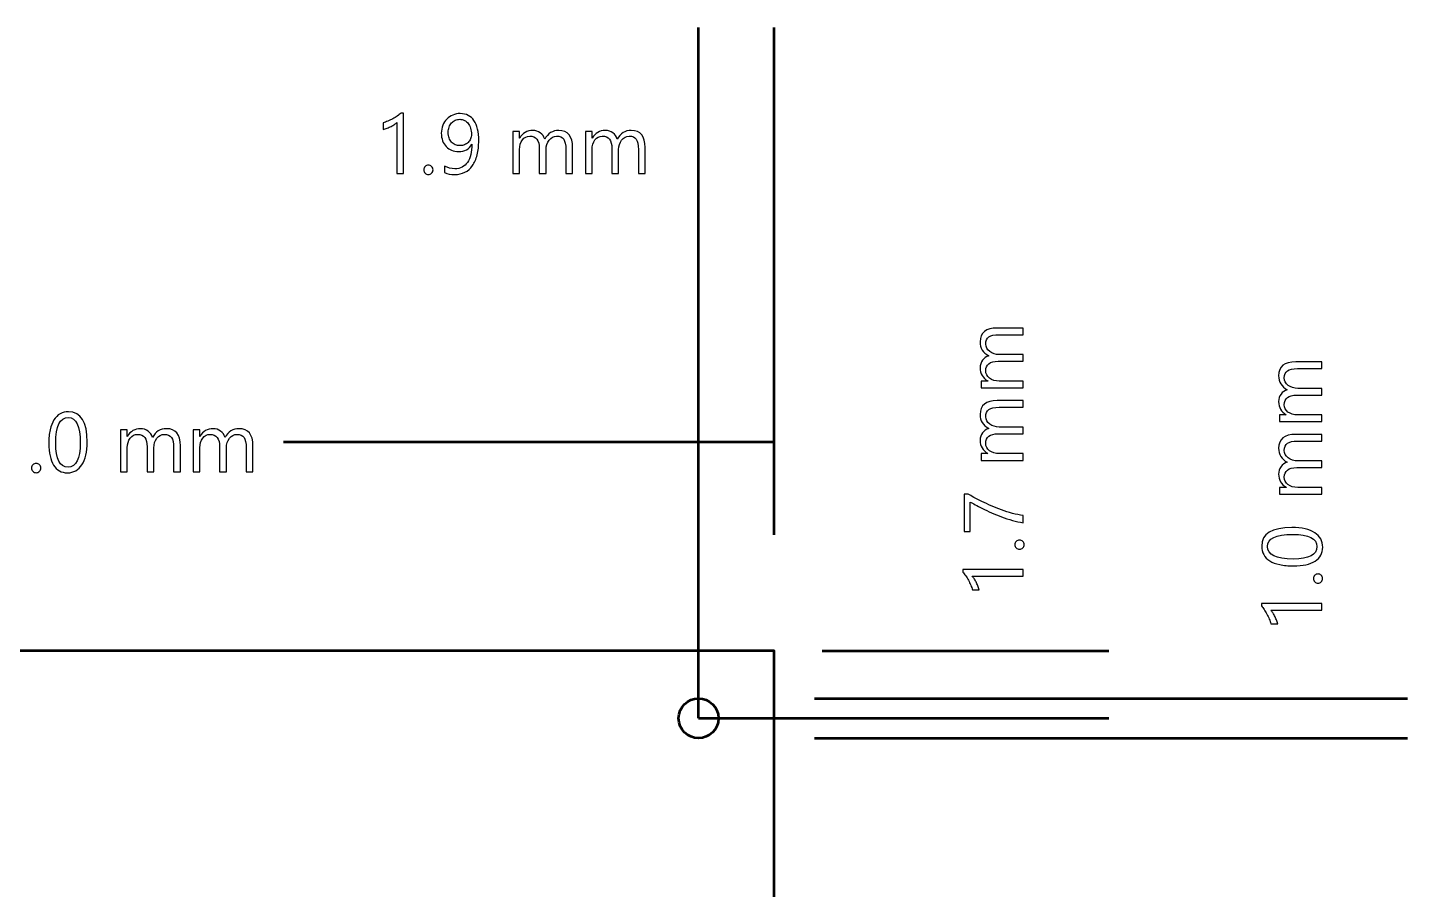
# Model space of a CAD drawing. Header units: centimetres. Extents: x -4.79 to 4.37, y -1.79 to 6.76.
# Drawn here: x -0.176 to 3.291, y 0.375 to 2.541 of the extents above; entities that cross this region are included whole.
import ezdxf

# ---------------------------------------------------------------- set-up
doc = ezdxf.new("R2010")
doc.units = ezdxf.units.CM
doc.header["$MEASUREMENT"] = 0
doc.layers.add('Layer 1', color=7, linetype='Continuous')

msp = doc.modelspace()

# ---------------------------------------------------------------- linework, layer by layer
at = {"layer": 'Layer 1', "lineweight": 53}
msp.add_lwpolyline([(-1.7, -0.975), (1.7, -0.975), (1.7, 0.975), (-1.7, 0.975), (-1.7, -0.975)], close=True, dxfattribs=at)
msp.add_ellipse((1.51, 0.805), major_axis=(0, 0.05), ratio=1, dxfattribs=at)
for points in [[(1.51, 0.805), (1.51, 0.805), (1.51, 2.54106), (1.51, 2.54106)], [(1.7, 1.26606), (1.7, 1.26606), (1.7, 2.54106), (1.7, 2.54106)], [(1.51, 2.25), (1.51, 2.25), (1.51, 2.25), (1.51, 2.25)], [(1.7, 2.25), (1.7, 2.25), (1.7, 2.25), (1.7, 2.25)], [(1.7, 1.26606), (1.7, 1.26606), (1.7, 1.79106), (1.7, 1.79106)], [(0.46701, 1.5), (0.46701, 1.5), (1.7, 1.5), (1.7, 1.5)], [(1.82067, 0.975), (1.82067, 0.975), (2.54106, 0.975), (2.54106, 0.975)], [(2.25, 0.975), (2.25, 0.975), (2.25, 0.975), (2.25, 0.975)], [(1.80106, 0.855), (1.80106, 0.855), (3.29106, 0.855), (3.29106, 0.855)], [(3, 0.855), (3, 0.855), (3, 0.855), (3, 0.855)], [(1.51, 0.805), (1.51, 0.805), (2.54106, 0.805), (2.54106, 0.805)], [(2.25, 0.805), (2.25, 0.805), (2.25, 0.805), (2.25, 0.805)], [(1.80106, 0.755), (1.80106, 0.755), (3.29106, 0.755), (3.29106, 0.755)], [(3, 0.755), (3, 0.755), (3, 0.755), (3, 0.755)]]:
    msp.add_open_spline(points, degree=3, dxfattribs=at)
at = {"layer": 'Layer 1'}
for points, knots in [([(0.76897, 2.17424), (0.76897, 2.17424), (0.75203, 2.17424), (0.75203, 2.17424), (0.75203, 2.17424), (0.75203, 2.17424), (0.75203, 2.3023), (0.75203, 2.3023), (0.75203, 2.3023), (0.75073, 2.301), (0.74879, 2.29948), (0.74628, 2.29778), (0.74628, 2.29778), (0.74378, 2.29613), (0.74095, 2.29443), (0.73781, 2.29278), (0.73781, 2.29278), (0.73467, 2.29115), (0.73136, 2.2896), (0.7279, 2.28815), (0.7279, 2.28815), (0.72441, 2.28667), (0.72102, 2.28554), (0.71771, 2.28473), (0.71771, 2.28473), (0.71771, 2.28473), (0.71771, 2.30188), (0.71771, 2.30188), (0.71771, 2.30188), (0.72141, 2.30294), (0.72536, 2.30431), (0.72952, 2.30608), (0.72952, 2.30608), (0.73372, 2.30784), (0.73781, 2.30978), (0.74184, 2.31197), (0.74184, 2.31197), (0.74586, 2.31412), (0.74967, 2.31641), (0.75327, 2.31878), (0.75327, 2.31878), (0.75683, 2.32117), (0.75993, 2.32347), (0.76258, 2.32576), (0.76258, 2.32576), (0.76258, 2.32576), (0.76897, 2.32576), (0.76897, 2.32576), (0.76897, 2.32576), (0.76897, 2.32576), (0.76897, 2.17424), (0.76897, 2.17424)], [0, 0, 0, 0, 0.0714286, 0.0714286, 0.0714286, 0.0714286, 0.1428571, 0.1428571, 0.1428571, 0.1428571, 0.2142857, 0.2142857, 0.2142857, 0.2142857, 0.2857143, 0.2857143, 0.2857143, 0.2857143, 0.3571429, 0.3571429, 0.3571429, 0.3571429, 0.4285714, 0.4285714, 0.4285714, 0.4285714, 0.5, 0.5, 0.5, 0.5, 0.5714286, 0.5714286, 0.5714286, 0.5714286, 0.6428571, 0.6428571, 0.6428571, 0.6428571, 0.7142857, 0.7142857, 0.7142857, 0.7142857, 0.7857143, 0.7857143, 0.7857143, 0.7857143, 0.8571429, 0.8571429, 0.8571429, 0.8571429, 1, 1, 1, 1]), ([(0.95788, 2.25725), (0.95788, 2.24367), (0.95654, 2.2316), (0.95386, 2.22102), (0.95386, 2.22102), (0.95118, 2.21044), (0.94726, 2.20147), (0.94208, 2.19414), (0.94208, 2.19414), (0.93693, 2.1868), (0.93061, 2.18123), (0.92317, 2.17738), (0.92317, 2.17738), (0.91573, 2.17357), (0.90726, 2.17166), (0.89773, 2.17166), (0.89773, 2.17166), (0.88796, 2.17166), (0.87935, 2.17339), (0.87191, 2.17682), (0.87191, 2.17682), (0.87191, 2.17682), (0.87191, 2.19304), (0.87191, 2.19304), (0.87191, 2.19304), (0.88009, 2.18842), (0.88884, 2.18613), (0.89816, 2.18613), (0.89816, 2.18613), (0.90486, 2.18613), (0.91082, 2.1875), (0.91608, 2.19026), (0.91608, 2.19026), (0.92137, 2.19301), (0.92582, 2.19703), (0.92948, 2.20229), (0.92948, 2.20229), (0.93312, 2.20758), (0.93591, 2.21407), (0.93785, 2.2218), (0.93785, 2.2218), (0.93979, 2.22949), (0.94074, 2.23834), (0.94074, 2.24836), (0.94074, 2.24836), (0.94074, 2.24836), (0.94031, 2.24836), (0.94031, 2.24836), (0.94031, 2.24836), (0.934, 2.23559), (0.92296, 2.22924), (0.90726, 2.22924), (0.90726, 2.22924), (0.90091, 2.22924), (0.89509, 2.23033), (0.8898, 2.23259), (0.8898, 2.23259), (0.88447, 2.23481), (0.87988, 2.23799), (0.87604, 2.24208), (0.87604, 2.24208), (0.87219, 2.24621), (0.86919, 2.25108), (0.86704, 2.25672), (0.86704, 2.25672), (0.86493, 2.26237), (0.86383, 2.26861), (0.86383, 2.27542), (0.86383, 2.27542), (0.86383, 2.28272), (0.86503, 2.28942), (0.86743, 2.29549), (0.86743, 2.29549), (0.86979, 2.30152), (0.87311, 2.30675), (0.87734, 2.31112), (0.87734, 2.31112), (0.88158, 2.31549), (0.88659, 2.31892), (0.89241, 2.32132), (0.89241, 2.32132), (0.89826, 2.32371), (0.90461, 2.32495), (0.91149, 2.32495), (0.91149, 2.32495), (0.91894, 2.32495), (0.92553, 2.32343), (0.93128, 2.32043), (0.93128, 2.32043), (0.93703, 2.31743), (0.94187, 2.31306), (0.94582, 2.30731), (0.94582, 2.30731), (0.94973, 2.30156), (0.95273, 2.29447), (0.95481, 2.28607), (0.95481, 2.28607), (0.95686, 2.27768), (0.95788, 2.26805), (0.95788, 2.25725)], [0, 0, 0, 0, 0.0384615, 0.0384615, 0.0384615, 0.0384615, 0.0769231, 0.0769231, 0.0769231, 0.0769231, 0.1153846, 0.1153846, 0.1153846, 0.1153846, 0.1538462, 0.1538462, 0.1538462, 0.1538462, 0.1923077, 0.1923077, 0.1923077, 0.1923077, 0.2307692, 0.2307692, 0.2307692, 0.2307692, 0.2692308, 0.2692308, 0.2692308, 0.2692308, 0.3076923, 0.3076923, 0.3076923, 0.3076923, 0.3461538, 0.3461538, 0.3461538, 0.3461538, 0.3846154, 0.3846154, 0.3846154, 0.3846154, 0.4230769, 0.4230769, 0.4230769, 0.4230769, 0.4615385, 0.4615385, 0.4615385, 0.4615385, 0.5, 0.5, 0.5, 0.5, 0.5384615, 0.5384615, 0.5384615, 0.5384615, 0.5769231, 0.5769231, 0.5769231, 0.5769231, 0.6153846, 0.6153846, 0.6153846, 0.6153846, 0.6538462, 0.6538462, 0.6538462, 0.6538462, 0.6923077, 0.6923077, 0.6923077, 0.6923077, 0.7307692, 0.7307692, 0.7307692, 0.7307692, 0.7692308, 0.7692308, 0.7692308, 0.7692308, 0.8076923, 0.8076923, 0.8076923, 0.8076923, 0.8461538, 0.8461538, 0.8461538, 0.8461538, 0.8846154, 0.8846154, 0.8846154, 0.8846154, 0.9230769, 0.9230769, 0.9230769, 0.9230769, 1, 1, 1, 1]), ([(0.93961, 2.27242), (0.93961, 2.27813), (0.93887, 2.28336), (0.93739, 2.28805), (0.93739, 2.28805), (0.93591, 2.2927), (0.93386, 2.29673), (0.93125, 2.30008), (0.93125, 2.30008), (0.9286, 2.30343), (0.9255, 2.306), (0.92186, 2.30784), (0.92186, 2.30784), (0.91827, 2.30964), (0.91431, 2.31056), (0.91005, 2.31056), (0.91005, 2.31056), (0.90599, 2.31056), (0.90218, 2.30974), (0.89869, 2.30812), (0.89869, 2.30812), (0.89516, 2.30653), (0.89212, 2.30424), (0.88951, 2.30131), (0.88951, 2.30131), (0.88694, 2.29838), (0.88493, 2.29489), (0.88345, 2.29087), (0.88345, 2.29087), (0.88196, 2.28685), (0.88122, 2.28244), (0.88122, 2.27771), (0.88122, 2.27771), (0.88122, 2.27245), (0.88193, 2.26776), (0.88334, 2.26364), (0.88334, 2.26364), (0.88475, 2.25951), (0.88676, 2.25602), (0.88937, 2.25316), (0.88937, 2.25316), (0.89198, 2.2503), (0.89516, 2.24811), (0.89883, 2.2466), (0.89883, 2.2466), (0.90253, 2.24508), (0.90659, 2.2443), (0.91107, 2.2443), (0.91107, 2.2443), (0.91502, 2.2443), (0.91872, 2.24504), (0.92218, 2.24653), (0.92218, 2.24653), (0.92567, 2.24801), (0.92871, 2.25002), (0.93128, 2.25252), (0.93128, 2.25252), (0.93386, 2.25506), (0.93591, 2.25803), (0.93739, 2.26141), (0.93739, 2.26141), (0.93887, 2.26483), (0.93961, 2.2685), (0.93961, 2.27242)], [0, 0, 0, 0, 0.0588235, 0.0588235, 0.0588235, 0.0588235, 0.1176471, 0.1176471, 0.1176471, 0.1176471, 0.1764706, 0.1764706, 0.1764706, 0.1764706, 0.2352941, 0.2352941, 0.2352941, 0.2352941, 0.2941176, 0.2941176, 0.2941176, 0.2941176, 0.3529412, 0.3529412, 0.3529412, 0.3529412, 0.4117647, 0.4117647, 0.4117647, 0.4117647, 0.4705882, 0.4705882, 0.4705882, 0.4705882, 0.5294118, 0.5294118, 0.5294118, 0.5294118, 0.5882353, 0.5882353, 0.5882353, 0.5882353, 0.6470588, 0.6470588, 0.6470588, 0.6470588, 0.7058824, 0.7058824, 0.7058824, 0.7058824, 0.7647059, 0.7647059, 0.7647059, 0.7647059, 0.8235294, 0.8235294, 0.8235294, 0.8235294, 0.8823529, 0.8823529, 0.8823529, 0.8823529, 1, 1, 1, 1]), ([(1.19365, 2.17424), (1.19365, 2.17424), (1.17672, 2.17424), (1.17672, 2.17424), (1.17672, 2.17424), (1.17672, 2.17424), (1.17672, 2.23502), (1.17672, 2.23502), (1.17672, 2.23502), (1.17672, 2.24674), (1.17488, 2.2552), (1.17128, 2.26042), (1.17128, 2.26042), (1.16765, 2.26568), (1.16158, 2.26829), (1.15305, 2.26829), (1.15305, 2.26829), (1.14581, 2.26829), (1.13964, 2.26498), (1.1346, 2.25838), (1.1346, 2.25838), (1.12951, 2.25175), (1.12697, 2.24384), (1.12697, 2.2346), (1.12697, 2.2346), (1.12697, 2.2346), (1.12697, 2.17424), (1.12697, 2.17424), (1.12697, 2.17424), (1.12697, 2.17424), (1.11004, 2.17424), (1.11004, 2.17424), (1.11004, 2.17424), (1.11004, 2.17424), (1.11004, 2.23707), (1.11004, 2.23707), (1.11004, 2.23707), (1.11004, 2.25788), (1.102, 2.26829), (1.08595, 2.26829), (1.08595, 2.26829), (1.0785, 2.26829), (1.0724, 2.26519), (1.06757, 2.25894), (1.06757, 2.25894), (1.06273, 2.2527), (1.06033, 2.24458), (1.06033, 2.2346), (1.06033, 2.2346), (1.06033, 2.2346), (1.06033, 2.17424), (1.06033, 2.17424), (1.06033, 2.17424), (1.06033, 2.17424), (1.04337, 2.17424), (1.04337, 2.17424), (1.04337, 2.17424), (1.04337, 2.17424), (1.04337, 2.28007), (1.04337, 2.28007), (1.04337, 2.28007), (1.04337, 2.28007), (1.06033, 2.28007), (1.06033, 2.28007), (1.06033, 2.28007), (1.06033, 2.28007), (1.06033, 2.26332), (1.06033, 2.26332), (1.06033, 2.26332), (1.06033, 2.26332), (1.06076, 2.26332), (1.06076, 2.26332), (1.06076, 2.26332), (1.06824, 2.27616), (1.07921, 2.28254), (1.0936, 2.28254), (1.0936, 2.28254), (1.10083, 2.28254), (1.10715, 2.28053), (1.11251, 2.27651), (1.11251, 2.27651), (1.11791, 2.27249), (1.12158, 2.2672), (1.12359, 2.26064), (1.12359, 2.26064), (1.13142, 2.27524), (1.14313, 2.28254), (1.15873, 2.28254), (1.15873, 2.28254), (1.18201, 2.28254), (1.19365, 2.26819), (1.19365, 2.23947), (1.19365, 2.23947), (1.19365, 2.23947), (1.19365, 2.17424), (1.19365, 2.17424)], [0, 0, 0, 0, 0.04, 0.04, 0.04, 0.04, 0.08, 0.08, 0.08, 0.08, 0.12, 0.12, 0.12, 0.12, 0.16, 0.16, 0.16, 0.16, 0.2, 0.2, 0.2, 0.2, 0.24, 0.24, 0.24, 0.24, 0.28, 0.28, 0.28, 0.28, 0.32, 0.32, 0.32, 0.32, 0.36, 0.36, 0.36, 0.36, 0.4, 0.4, 0.4, 0.4, 0.44, 0.44, 0.44, 0.44, 0.48, 0.48, 0.48, 0.48, 0.52, 0.52, 0.52, 0.52, 0.56, 0.56, 0.56, 0.56, 0.6, 0.6, 0.6, 0.6, 0.64, 0.64, 0.64, 0.64, 0.68, 0.68, 0.68, 0.68, 0.72, 0.72, 0.72, 0.72, 0.76, 0.76, 0.76, 0.76, 0.8, 0.8, 0.8, 0.8, 0.84, 0.84, 0.84, 0.84, 0.88, 0.88, 0.88, 0.88, 0.92, 0.92, 0.92, 0.92, 1, 1, 1, 1]), ([(1.37597, 2.17424), (1.37597, 2.17424), (1.35904, 2.17424), (1.35904, 2.17424), (1.35904, 2.17424), (1.35904, 2.17424), (1.35904, 2.23502), (1.35904, 2.23502), (1.35904, 2.23502), (1.35904, 2.24674), (1.3572, 2.2552), (1.3536, 2.26042), (1.3536, 2.26042), (1.34997, 2.26568), (1.3439, 2.26829), (1.33537, 2.26829), (1.33537, 2.26829), (1.32813, 2.26829), (1.32196, 2.26498), (1.31692, 2.25838), (1.31692, 2.25838), (1.31183, 2.25175), (1.30929, 2.24384), (1.30929, 2.2346), (1.30929, 2.2346), (1.30929, 2.2346), (1.30929, 2.17424), (1.30929, 2.17424), (1.30929, 2.17424), (1.30929, 2.17424), (1.29236, 2.17424), (1.29236, 2.17424), (1.29236, 2.17424), (1.29236, 2.17424), (1.29236, 2.23707), (1.29236, 2.23707), (1.29236, 2.23707), (1.29236, 2.25788), (1.28432, 2.26829), (1.26827, 2.26829), (1.26827, 2.26829), (1.26082, 2.26829), (1.25472, 2.26519), (1.24989, 2.25894), (1.24989, 2.25894), (1.24505, 2.2527), (1.24265, 2.24458), (1.24265, 2.2346), (1.24265, 2.2346), (1.24265, 2.2346), (1.24265, 2.17424), (1.24265, 2.17424), (1.24265, 2.17424), (1.24265, 2.17424), (1.22569, 2.17424), (1.22569, 2.17424), (1.22569, 2.17424), (1.22569, 2.17424), (1.22569, 2.28007), (1.22569, 2.28007), (1.22569, 2.28007), (1.22569, 2.28007), (1.24265, 2.28007), (1.24265, 2.28007), (1.24265, 2.28007), (1.24265, 2.28007), (1.24265, 2.26332), (1.24265, 2.26332), (1.24265, 2.26332), (1.24265, 2.26332), (1.24308, 2.26332), (1.24308, 2.26332), (1.24308, 2.26332), (1.25056, 2.27616), (1.26153, 2.28254), (1.27592, 2.28254), (1.27592, 2.28254), (1.28315, 2.28254), (1.28947, 2.28053), (1.29483, 2.27651), (1.29483, 2.27651), (1.30023, 2.27249), (1.3039, 2.2672), (1.30591, 2.26064), (1.30591, 2.26064), (1.31374, 2.27524), (1.32545, 2.28254), (1.34105, 2.28254), (1.34105, 2.28254), (1.36433, 2.28254), (1.37597, 2.26819), (1.37597, 2.23947), (1.37597, 2.23947), (1.37597, 2.23947), (1.37597, 2.17424), (1.37597, 2.17424)], [0, 0, 0, 0, 0.04, 0.04, 0.04, 0.04, 0.08, 0.08, 0.08, 0.08, 0.12, 0.12, 0.12, 0.12, 0.16, 0.16, 0.16, 0.16, 0.2, 0.2, 0.2, 0.2, 0.24, 0.24, 0.24, 0.24, 0.28, 0.28, 0.28, 0.28, 0.32, 0.32, 0.32, 0.32, 0.36, 0.36, 0.36, 0.36, 0.4, 0.4, 0.4, 0.4, 0.44, 0.44, 0.44, 0.44, 0.48, 0.48, 0.48, 0.48, 0.52, 0.52, 0.52, 0.52, 0.56, 0.56, 0.56, 0.56, 0.6, 0.6, 0.6, 0.6, 0.64, 0.64, 0.64, 0.64, 0.68, 0.68, 0.68, 0.68, 0.72, 0.72, 0.72, 0.72, 0.76, 0.76, 0.76, 0.76, 0.8, 0.8, 0.8, 0.8, 0.84, 0.84, 0.84, 0.84, 0.88, 0.88, 0.88, 0.88, 0.92, 0.92, 0.92, 0.92, 1, 1, 1, 1]), ([(0.83127, 2.17198), (0.82809, 2.17198), (0.82541, 2.17311), (0.82315, 2.17537), (0.82315, 2.17537), (0.82093, 2.17766), (0.8198, 2.18038), (0.8198, 2.18355), (0.8198, 2.18355), (0.8198, 2.18673), (0.82093, 2.18944), (0.82315, 2.19177), (0.82315, 2.19177), (0.82541, 2.19407), (0.82809, 2.19523), (0.83127, 2.19523), (0.83127, 2.19523), (0.83451, 2.19523), (0.83726, 2.19407), (0.83956, 2.19177), (0.83956, 2.19177), (0.84181, 2.18944), (0.84294, 2.18673), (0.84294, 2.18355), (0.84294, 2.18355), (0.84294, 2.18038), (0.84181, 2.17766), (0.83956, 2.17537), (0.83956, 2.17537), (0.83726, 2.17311), (0.83451, 2.17198), (0.83127, 2.17198)], [0, 0, 0, 0, 0.1111111, 0.1111111, 0.1111111, 0.1111111, 0.2222222, 0.2222222, 0.2222222, 0.2222222, 0.3333333, 0.3333333, 0.3333333, 0.3333333, 0.4444444, 0.4444444, 0.4444444, 0.4444444, 0.5555556, 0.5555556, 0.5555556, 0.5555556, 0.6666667, 0.6666667, 0.6666667, 0.6666667, 0.7777778, 0.7777778, 0.7777778, 0.7777778, 1, 1, 1, 1]), ([(2.32576, 1.78597), (2.32576, 1.78597), (2.32576, 1.76904), (2.32576, 1.76904), (2.32576, 1.76904), (2.32576, 1.76904), (2.26498, 1.76904), (2.26498, 1.76904), (2.26498, 1.76904), (2.25326, 1.76904), (2.2448, 1.7672), (2.23958, 1.7636), (2.23958, 1.7636), (2.23432, 1.75997), (2.23171, 1.7539), (2.23171, 1.74537), (2.23171, 1.74537), (2.23171, 1.73813), (2.23502, 1.73196), (2.24162, 1.72692), (2.24162, 1.72692), (2.24825, 1.72183), (2.25616, 1.71929), (2.2654, 1.71929), (2.2654, 1.71929), (2.2654, 1.71929), (2.32576, 1.71929), (2.32576, 1.71929), (2.32576, 1.71929), (2.32576, 1.71929), (2.32576, 1.70236), (2.32576, 1.70236), (2.32576, 1.70236), (2.32576, 1.70236), (2.26293, 1.70236), (2.26293, 1.70236), (2.26293, 1.70236), (2.24212, 1.70236), (2.23171, 1.69432), (2.23171, 1.67827), (2.23171, 1.67827), (2.23171, 1.67082), (2.23481, 1.66472), (2.24106, 1.65989), (2.24106, 1.65989), (2.2473, 1.65505), (2.25542, 1.65265), (2.2654, 1.65265), (2.2654, 1.65265), (2.2654, 1.65265), (2.32576, 1.65265), (2.32576, 1.65265), (2.32576, 1.65265), (2.32576, 1.65265), (2.32576, 1.63569), (2.32576, 1.63569), (2.32576, 1.63569), (2.32576, 1.63569), (2.21993, 1.63569), (2.21993, 1.63569), (2.21993, 1.63569), (2.21993, 1.63569), (2.21993, 1.65265), (2.21993, 1.65265), (2.21993, 1.65265), (2.21993, 1.65265), (2.23668, 1.65265), (2.23668, 1.65265), (2.23668, 1.65265), (2.23668, 1.65265), (2.23668, 1.65308), (2.23668, 1.65308), (2.23668, 1.65308), (2.22384, 1.66056), (2.21746, 1.67153), (2.21746, 1.68592), (2.21746, 1.68592), (2.21746, 1.69315), (2.21947, 1.69947), (2.22349, 1.70483), (2.22349, 1.70483), (2.22751, 1.71023), (2.2328, 1.7139), (2.23936, 1.71591), (2.23936, 1.71591), (2.22476, 1.72374), (2.21746, 1.73545), (2.21746, 1.75105), (2.21746, 1.75105), (2.21746, 1.77433), (2.23181, 1.78597), (2.26053, 1.78597), (2.26053, 1.78597), (2.26053, 1.78597), (2.32576, 1.78597), (2.32576, 1.78597)], [0, 0, 0, 0, 0.04, 0.04, 0.04, 0.04, 0.08, 0.08, 0.08, 0.08, 0.12, 0.12, 0.12, 0.12, 0.16, 0.16, 0.16, 0.16, 0.2, 0.2, 0.2, 0.2, 0.24, 0.24, 0.24, 0.24, 0.28, 0.28, 0.28, 0.28, 0.32, 0.32, 0.32, 0.32, 0.36, 0.36, 0.36, 0.36, 0.4, 0.4, 0.4, 0.4, 0.44, 0.44, 0.44, 0.44, 0.48, 0.48, 0.48, 0.48, 0.52, 0.52, 0.52, 0.52, 0.56, 0.56, 0.56, 0.56, 0.6, 0.6, 0.6, 0.6, 0.64, 0.64, 0.64, 0.64, 0.68, 0.68, 0.68, 0.68, 0.72, 0.72, 0.72, 0.72, 0.76, 0.76, 0.76, 0.76, 0.8, 0.8, 0.8, 0.8, 0.84, 0.84, 0.84, 0.84, 0.88, 0.88, 0.88, 0.88, 0.92, 0.92, 0.92, 0.92, 1, 1, 1, 1]), ([(3.07576, 1.70097), (3.07576, 1.70097), (3.07576, 1.68404), (3.07576, 1.68404), (3.07576, 1.68404), (3.07576, 1.68404), (3.01498, 1.68404), (3.01498, 1.68404), (3.01498, 1.68404), (3.00326, 1.68404), (2.9948, 1.6822), (2.98958, 1.6786), (2.98958, 1.6786), (2.98432, 1.67497), (2.98171, 1.6689), (2.98171, 1.66037), (2.98171, 1.66037), (2.98171, 1.65313), (2.98502, 1.64696), (2.99162, 1.64192), (2.99162, 1.64192), (2.99825, 1.63683), (3.00616, 1.63429), (3.0154, 1.63429), (3.0154, 1.63429), (3.0154, 1.63429), (3.07576, 1.63429), (3.07576, 1.63429), (3.07576, 1.63429), (3.07576, 1.63429), (3.07576, 1.61736), (3.07576, 1.61736), (3.07576, 1.61736), (3.07576, 1.61736), (3.01293, 1.61736), (3.01293, 1.61736), (3.01293, 1.61736), (2.99212, 1.61736), (2.98171, 1.60932), (2.98171, 1.59327), (2.98171, 1.59327), (2.98171, 1.58582), (2.98481, 1.57972), (2.99106, 1.57489), (2.99106, 1.57489), (2.9973, 1.57005), (3.00542, 1.56765), (3.0154, 1.56765), (3.0154, 1.56765), (3.0154, 1.56765), (3.07576, 1.56765), (3.07576, 1.56765), (3.07576, 1.56765), (3.07576, 1.56765), (3.07576, 1.55069), (3.07576, 1.55069), (3.07576, 1.55069), (3.07576, 1.55069), (2.96993, 1.55069), (2.96993, 1.55069), (2.96993, 1.55069), (2.96993, 1.55069), (2.96993, 1.56765), (2.96993, 1.56765), (2.96993, 1.56765), (2.96993, 1.56765), (2.98668, 1.56765), (2.98668, 1.56765), (2.98668, 1.56765), (2.98668, 1.56765), (2.98668, 1.56808), (2.98668, 1.56808), (2.98668, 1.56808), (2.97384, 1.57556), (2.96746, 1.58653), (2.96746, 1.60092), (2.96746, 1.60092), (2.96746, 1.60815), (2.96947, 1.61447), (2.97349, 1.61983), (2.97349, 1.61983), (2.97751, 1.62523), (2.9828, 1.6289), (2.98936, 1.63091), (2.98936, 1.63091), (2.97476, 1.63874), (2.96746, 1.65045), (2.96746, 1.66605), (2.96746, 1.66605), (2.96746, 1.68933), (2.98181, 1.70097), (3.01053, 1.70097), (3.01053, 1.70097), (3.01053, 1.70097), (3.07576, 1.70097), (3.07576, 1.70097)], [0, 0, 0, 0, 0.04, 0.04, 0.04, 0.04, 0.08, 0.08, 0.08, 0.08, 0.12, 0.12, 0.12, 0.12, 0.16, 0.16, 0.16, 0.16, 0.2, 0.2, 0.2, 0.2, 0.24, 0.24, 0.24, 0.24, 0.28, 0.28, 0.28, 0.28, 0.32, 0.32, 0.32, 0.32, 0.36, 0.36, 0.36, 0.36, 0.4, 0.4, 0.4, 0.4, 0.44, 0.44, 0.44, 0.44, 0.48, 0.48, 0.48, 0.48, 0.52, 0.52, 0.52, 0.52, 0.56, 0.56, 0.56, 0.56, 0.6, 0.6, 0.6, 0.6, 0.64, 0.64, 0.64, 0.64, 0.68, 0.68, 0.68, 0.68, 0.72, 0.72, 0.72, 0.72, 0.76, 0.76, 0.76, 0.76, 0.8, 0.8, 0.8, 0.8, 0.84, 0.84, 0.84, 0.84, 0.88, 0.88, 0.88, 0.88, 0.92, 0.92, 0.92, 0.92, 1, 1, 1, 1]), ([(2.32576, 1.60365), (2.32576, 1.60365), (2.32576, 1.58672), (2.32576, 1.58672), (2.32576, 1.58672), (2.32576, 1.58672), (2.26498, 1.58672), (2.26498, 1.58672), (2.26498, 1.58672), (2.25326, 1.58672), (2.2448, 1.58488), (2.23958, 1.58128), (2.23958, 1.58128), (2.23432, 1.57765), (2.23171, 1.57158), (2.23171, 1.56305), (2.23171, 1.56305), (2.23171, 1.55581), (2.23502, 1.54964), (2.24162, 1.5446), (2.24162, 1.5446), (2.24825, 1.53951), (2.25616, 1.53697), (2.2654, 1.53697), (2.2654, 1.53697), (2.2654, 1.53697), (2.32576, 1.53697), (2.32576, 1.53697), (2.32576, 1.53697), (2.32576, 1.53697), (2.32576, 1.52004), (2.32576, 1.52004), (2.32576, 1.52004), (2.32576, 1.52004), (2.26293, 1.52004), (2.26293, 1.52004), (2.26293, 1.52004), (2.24212, 1.52004), (2.23171, 1.512), (2.23171, 1.49595), (2.23171, 1.49595), (2.23171, 1.4885), (2.23481, 1.4824), (2.24106, 1.47757), (2.24106, 1.47757), (2.2473, 1.47273), (2.25542, 1.47033), (2.2654, 1.47033), (2.2654, 1.47033), (2.2654, 1.47033), (2.32576, 1.47033), (2.32576, 1.47033), (2.32576, 1.47033), (2.32576, 1.47033), (2.32576, 1.45337), (2.32576, 1.45337), (2.32576, 1.45337), (2.32576, 1.45337), (2.21993, 1.45337), (2.21993, 1.45337), (2.21993, 1.45337), (2.21993, 1.45337), (2.21993, 1.47033), (2.21993, 1.47033), (2.21993, 1.47033), (2.21993, 1.47033), (2.23668, 1.47033), (2.23668, 1.47033), (2.23668, 1.47033), (2.23668, 1.47033), (2.23668, 1.47076), (2.23668, 1.47076), (2.23668, 1.47076), (2.22384, 1.47824), (2.21746, 1.48921), (2.21746, 1.5036), (2.21746, 1.5036), (2.21746, 1.51083), (2.21947, 1.51715), (2.22349, 1.52251), (2.22349, 1.52251), (2.22751, 1.52791), (2.2328, 1.53158), (2.23936, 1.53359), (2.23936, 1.53359), (2.22476, 1.54142), (2.21746, 1.55313), (2.21746, 1.56873), (2.21746, 1.56873), (2.21746, 1.59201), (2.23181, 1.60365), (2.26053, 1.60365), (2.26053, 1.60365), (2.26053, 1.60365), (2.32576, 1.60365), (2.32576, 1.60365)], [0, 0, 0, 0, 0.04, 0.04, 0.04, 0.04, 0.08, 0.08, 0.08, 0.08, 0.12, 0.12, 0.12, 0.12, 0.16, 0.16, 0.16, 0.16, 0.2, 0.2, 0.2, 0.2, 0.24, 0.24, 0.24, 0.24, 0.28, 0.28, 0.28, 0.28, 0.32, 0.32, 0.32, 0.32, 0.36, 0.36, 0.36, 0.36, 0.4, 0.4, 0.4, 0.4, 0.44, 0.44, 0.44, 0.44, 0.48, 0.48, 0.48, 0.48, 0.52, 0.52, 0.52, 0.52, 0.56, 0.56, 0.56, 0.56, 0.6, 0.6, 0.6, 0.6, 0.64, 0.64, 0.64, 0.64, 0.68, 0.68, 0.68, 0.68, 0.72, 0.72, 0.72, 0.72, 0.76, 0.76, 0.76, 0.76, 0.8, 0.8, 0.8, 0.8, 0.84, 0.84, 0.84, 0.84, 0.88, 0.88, 0.88, 0.88, 0.92, 0.92, 0.92, 0.92, 1, 1, 1, 1]), ([(-0.02592, 1.49937), (-0.02592, 1.48699), (-0.02701, 1.47598), (-0.02927, 1.46642), (-0.02927, 1.46642), (-0.03149, 1.45682), (-0.03474, 1.44875), (-0.03897, 1.44218), (-0.03897, 1.44218), (-0.0432, 1.43559), (-0.04843, 1.43061), (-0.0546, 1.42719), (-0.0546, 1.42719), (-0.06077, 1.42377), (-0.06776, 1.42207), (-0.07563, 1.42207), (-0.07563, 1.42207), (-0.08307, 1.42207), (-0.0897, 1.4237), (-0.09552, 1.42698), (-0.09552, 1.42698), (-0.10134, 1.43026), (-0.10625, 1.43502), (-0.11023, 1.4413), (-0.11023, 1.4413), (-0.11426, 1.44755), (-0.11729, 1.45527), (-0.11934, 1.46437), (-0.11934, 1.46437), (-0.12142, 1.47351), (-0.12244, 1.48399), (-0.12244, 1.49577), (-0.12244, 1.49577), (-0.12244, 1.50872), (-0.12135, 1.52015), (-0.11919, 1.53006), (-0.11919, 1.53006), (-0.11701, 1.54001), (-0.11383, 1.5483), (-0.10963, 1.55504), (-0.10963, 1.55504), (-0.10544, 1.56174), (-0.10021, 1.56682), (-0.09397, 1.57024), (-0.09397, 1.57024), (-0.08773, 1.57363), (-0.0806, 1.57536), (-0.07252, 1.57536), (-0.07252, 1.57536), (-0.04144, 1.57536), (-0.02592, 1.55003), (-0.02592, 1.49937)], [0, 0, 0, 0, 0.0714286, 0.0714286, 0.0714286, 0.0714286, 0.1428571, 0.1428571, 0.1428571, 0.1428571, 0.2142857, 0.2142857, 0.2142857, 0.2142857, 0.2857143, 0.2857143, 0.2857143, 0.2857143, 0.3571429, 0.3571429, 0.3571429, 0.3571429, 0.4285714, 0.4285714, 0.4285714, 0.4285714, 0.5, 0.5, 0.5, 0.5, 0.5714286, 0.5714286, 0.5714286, 0.5714286, 0.6428571, 0.6428571, 0.6428571, 0.6428571, 0.7142857, 0.7142857, 0.7142857, 0.7142857, 0.7857143, 0.7857143, 0.7857143, 0.7857143, 0.8571429, 0.8571429, 0.8571429, 0.8571429, 1, 1, 1, 1]), ([(-0.04328, 1.49771), (-0.04328, 1.5399), (-0.05329, 1.56097), (-0.07333, 1.56097), (-0.07333, 1.56097), (-0.0945, 1.56097), (-0.10508, 1.53952), (-0.10508, 1.49658), (-0.10508, 1.49658), (-0.10508, 1.45654), (-0.09471, 1.43654), (-0.07397, 1.43654), (-0.07397, 1.43654), (-0.05351, 1.43654), (-0.04328, 1.45693), (-0.04328, 1.49771)], [0, 0, 0, 0, 0.2, 0.2, 0.2, 0.2, 0.4, 0.4, 0.4, 0.4, 0.6, 0.6, 0.6, 0.6, 1, 1, 1, 1]), ([(0.20819, 1.42465), (0.20819, 1.42465), (0.19126, 1.42465), (0.19126, 1.42465), (0.19126, 1.42465), (0.19126, 1.42465), (0.19126, 1.48543), (0.19126, 1.48543), (0.19126, 1.48543), (0.19126, 1.49715), (0.18942, 1.50561), (0.18582, 1.51083), (0.18582, 1.51083), (0.18219, 1.51609), (0.17612, 1.5187), (0.16759, 1.5187), (0.16759, 1.5187), (0.16035, 1.5187), (0.15418, 1.51539), (0.14914, 1.50879), (0.14914, 1.50879), (0.14405, 1.50216), (0.14151, 1.49425), (0.14151, 1.48501), (0.14151, 1.48501), (0.14151, 1.48501), (0.14151, 1.42465), (0.14151, 1.42465), (0.14151, 1.42465), (0.14151, 1.42465), (0.12458, 1.42465), (0.12458, 1.42465), (0.12458, 1.42465), (0.12458, 1.42465), (0.12458, 1.48748), (0.12458, 1.48748), (0.12458, 1.48748), (0.12458, 1.50829), (0.11654, 1.5187), (0.10049, 1.5187), (0.10049, 1.5187), (0.09304, 1.5187), (0.08694, 1.5156), (0.08211, 1.50935), (0.08211, 1.50935), (0.07727, 1.50311), (0.07487, 1.49499), (0.07487, 1.48501), (0.07487, 1.48501), (0.07487, 1.48501), (0.07487, 1.42465), (0.07487, 1.42465), (0.07487, 1.42465), (0.07487, 1.42465), (0.05791, 1.42465), (0.05791, 1.42465), (0.05791, 1.42465), (0.05791, 1.42465), (0.05791, 1.53048), (0.05791, 1.53048), (0.05791, 1.53048), (0.05791, 1.53048), (0.07487, 1.53048), (0.07487, 1.53048), (0.07487, 1.53048), (0.07487, 1.53048), (0.07487, 1.51373), (0.07487, 1.51373), (0.07487, 1.51373), (0.07487, 1.51373), (0.0753, 1.51373), (0.0753, 1.51373), (0.0753, 1.51373), (0.08278, 1.52657), (0.09375, 1.53295), (0.10814, 1.53295), (0.10814, 1.53295), (0.11537, 1.53295), (0.12169, 1.53094), (0.12705, 1.52692), (0.12705, 1.52692), (0.13245, 1.5229), (0.13612, 1.51761), (0.13813, 1.51105), (0.13813, 1.51105), (0.14596, 1.52565), (0.15767, 1.53295), (0.17327, 1.53295), (0.17327, 1.53295), (0.19655, 1.53295), (0.20819, 1.5186), (0.20819, 1.48988), (0.20819, 1.48988), (0.20819, 1.48988), (0.20819, 1.42465), (0.20819, 1.42465)], [0, 0, 0, 0, 0.04, 0.04, 0.04, 0.04, 0.08, 0.08, 0.08, 0.08, 0.12, 0.12, 0.12, 0.12, 0.16, 0.16, 0.16, 0.16, 0.2, 0.2, 0.2, 0.2, 0.24, 0.24, 0.24, 0.24, 0.28, 0.28, 0.28, 0.28, 0.32, 0.32, 0.32, 0.32, 0.36, 0.36, 0.36, 0.36, 0.4, 0.4, 0.4, 0.4, 0.44, 0.44, 0.44, 0.44, 0.48, 0.48, 0.48, 0.48, 0.52, 0.52, 0.52, 0.52, 0.56, 0.56, 0.56, 0.56, 0.6, 0.6, 0.6, 0.6, 0.64, 0.64, 0.64, 0.64, 0.68, 0.68, 0.68, 0.68, 0.72, 0.72, 0.72, 0.72, 0.76, 0.76, 0.76, 0.76, 0.8, 0.8, 0.8, 0.8, 0.84, 0.84, 0.84, 0.84, 0.88, 0.88, 0.88, 0.88, 0.92, 0.92, 0.92, 0.92, 1, 1, 1, 1]), ([(0.39051, 1.42465), (0.39051, 1.42465), (0.37358, 1.42465), (0.37358, 1.42465), (0.37358, 1.42465), (0.37358, 1.42465), (0.37358, 1.48543), (0.37358, 1.48543), (0.37358, 1.48543), (0.37358, 1.49715), (0.37174, 1.50561), (0.36814, 1.51083), (0.36814, 1.51083), (0.36451, 1.51609), (0.35844, 1.5187), (0.34991, 1.5187), (0.34991, 1.5187), (0.34267, 1.5187), (0.3365, 1.51539), (0.33146, 1.50879), (0.33146, 1.50879), (0.32637, 1.50216), (0.32383, 1.49425), (0.32383, 1.48501), (0.32383, 1.48501), (0.32383, 1.48501), (0.32383, 1.42465), (0.32383, 1.42465), (0.32383, 1.42465), (0.32383, 1.42465), (0.3069, 1.42465), (0.3069, 1.42465), (0.3069, 1.42465), (0.3069, 1.42465), (0.3069, 1.48748), (0.3069, 1.48748), (0.3069, 1.48748), (0.3069, 1.50829), (0.29886, 1.5187), (0.28281, 1.5187), (0.28281, 1.5187), (0.27536, 1.5187), (0.26926, 1.5156), (0.26443, 1.50935), (0.26443, 1.50935), (0.25959, 1.50311), (0.25719, 1.49499), (0.25719, 1.48501), (0.25719, 1.48501), (0.25719, 1.48501), (0.25719, 1.42465), (0.25719, 1.42465), (0.25719, 1.42465), (0.25719, 1.42465), (0.24023, 1.42465), (0.24023, 1.42465), (0.24023, 1.42465), (0.24023, 1.42465), (0.24023, 1.53048), (0.24023, 1.53048), (0.24023, 1.53048), (0.24023, 1.53048), (0.25719, 1.53048), (0.25719, 1.53048), (0.25719, 1.53048), (0.25719, 1.53048), (0.25719, 1.51373), (0.25719, 1.51373), (0.25719, 1.51373), (0.25719, 1.51373), (0.25762, 1.51373), (0.25762, 1.51373), (0.25762, 1.51373), (0.2651, 1.52657), (0.27607, 1.53295), (0.29046, 1.53295), (0.29046, 1.53295), (0.29769, 1.53295), (0.30401, 1.53094), (0.30937, 1.52692), (0.30937, 1.52692), (0.31477, 1.5229), (0.31844, 1.51761), (0.32045, 1.51105), (0.32045, 1.51105), (0.32828, 1.52565), (0.33999, 1.53295), (0.35559, 1.53295), (0.35559, 1.53295), (0.37887, 1.53295), (0.39051, 1.5186), (0.39051, 1.48988), (0.39051, 1.48988), (0.39051, 1.48988), (0.39051, 1.42465), (0.39051, 1.42465)], [0, 0, 0, 0, 0.04, 0.04, 0.04, 0.04, 0.08, 0.08, 0.08, 0.08, 0.12, 0.12, 0.12, 0.12, 0.16, 0.16, 0.16, 0.16, 0.2, 0.2, 0.2, 0.2, 0.24, 0.24, 0.24, 0.24, 0.28, 0.28, 0.28, 0.28, 0.32, 0.32, 0.32, 0.32, 0.36, 0.36, 0.36, 0.36, 0.4, 0.4, 0.4, 0.4, 0.44, 0.44, 0.44, 0.44, 0.48, 0.48, 0.48, 0.48, 0.52, 0.52, 0.52, 0.52, 0.56, 0.56, 0.56, 0.56, 0.6, 0.6, 0.6, 0.6, 0.64, 0.64, 0.64, 0.64, 0.68, 0.68, 0.68, 0.68, 0.72, 0.72, 0.72, 0.72, 0.76, 0.76, 0.76, 0.76, 0.8, 0.8, 0.8, 0.8, 0.84, 0.84, 0.84, 0.84, 0.88, 0.88, 0.88, 0.88, 0.92, 0.92, 0.92, 0.92, 1, 1, 1, 1]), ([(3.07576, 1.51865), (3.07576, 1.51865), (3.07576, 1.50172), (3.07576, 1.50172), (3.07576, 1.50172), (3.07576, 1.50172), (3.01498, 1.50172), (3.01498, 1.50172), (3.01498, 1.50172), (3.00326, 1.50172), (2.9948, 1.49988), (2.98958, 1.49628), (2.98958, 1.49628), (2.98432, 1.49265), (2.98171, 1.48658), (2.98171, 1.47805), (2.98171, 1.47805), (2.98171, 1.47081), (2.98502, 1.46464), (2.99162, 1.4596), (2.99162, 1.4596), (2.99825, 1.45451), (3.00616, 1.45197), (3.0154, 1.45197), (3.0154, 1.45197), (3.0154, 1.45197), (3.07576, 1.45197), (3.07576, 1.45197), (3.07576, 1.45197), (3.07576, 1.45197), (3.07576, 1.43504), (3.07576, 1.43504), (3.07576, 1.43504), (3.07576, 1.43504), (3.01293, 1.43504), (3.01293, 1.43504), (3.01293, 1.43504), (2.99212, 1.43504), (2.98171, 1.427), (2.98171, 1.41095), (2.98171, 1.41095), (2.98171, 1.4035), (2.98481, 1.3974), (2.99106, 1.39257), (2.99106, 1.39257), (2.9973, 1.38773), (3.00542, 1.38533), (3.0154, 1.38533), (3.0154, 1.38533), (3.0154, 1.38533), (3.07576, 1.38533), (3.07576, 1.38533), (3.07576, 1.38533), (3.07576, 1.38533), (3.07576, 1.36837), (3.07576, 1.36837), (3.07576, 1.36837), (3.07576, 1.36837), (2.96993, 1.36837), (2.96993, 1.36837), (2.96993, 1.36837), (2.96993, 1.36837), (2.96993, 1.38533), (2.96993, 1.38533), (2.96993, 1.38533), (2.96993, 1.38533), (2.98668, 1.38533), (2.98668, 1.38533), (2.98668, 1.38533), (2.98668, 1.38533), (2.98668, 1.38576), (2.98668, 1.38576), (2.98668, 1.38576), (2.97384, 1.39324), (2.96746, 1.40421), (2.96746, 1.4186), (2.96746, 1.4186), (2.96746, 1.42583), (2.96947, 1.43215), (2.97349, 1.43751), (2.97349, 1.43751), (2.97751, 1.44291), (2.9828, 1.44658), (2.98936, 1.44859), (2.98936, 1.44859), (2.97476, 1.45642), (2.96746, 1.46813), (2.96746, 1.48373), (2.96746, 1.48373), (2.96746, 1.50701), (2.98181, 1.51865), (3.01053, 1.51865), (3.01053, 1.51865), (3.01053, 1.51865), (3.07576, 1.51865), (3.07576, 1.51865)], [0, 0, 0, 0, 0.04, 0.04, 0.04, 0.04, 0.08, 0.08, 0.08, 0.08, 0.12, 0.12, 0.12, 0.12, 0.16, 0.16, 0.16, 0.16, 0.2, 0.2, 0.2, 0.2, 0.24, 0.24, 0.24, 0.24, 0.28, 0.28, 0.28, 0.28, 0.32, 0.32, 0.32, 0.32, 0.36, 0.36, 0.36, 0.36, 0.4, 0.4, 0.4, 0.4, 0.44, 0.44, 0.44, 0.44, 0.48, 0.48, 0.48, 0.48, 0.52, 0.52, 0.52, 0.52, 0.56, 0.56, 0.56, 0.56, 0.6, 0.6, 0.6, 0.6, 0.64, 0.64, 0.64, 0.64, 0.68, 0.68, 0.68, 0.68, 0.72, 0.72, 0.72, 0.72, 0.76, 0.76, 0.76, 0.76, 0.8, 0.8, 0.8, 0.8, 0.84, 0.84, 0.84, 0.84, 0.88, 0.88, 0.88, 0.88, 0.92, 0.92, 0.92, 0.92, 1, 1, 1, 1]), ([(-0.15419, 1.42239), (-0.15737, 1.42239), (-0.16005, 1.42352), (-0.16231, 1.42578), (-0.16231, 1.42578), (-0.16453, 1.42807), (-0.16566, 1.43079), (-0.16566, 1.43396), (-0.16566, 1.43396), (-0.16566, 1.43714), (-0.16453, 1.43985), (-0.16231, 1.44218), (-0.16231, 1.44218), (-0.16005, 1.44448), (-0.15737, 1.44564), (-0.15419, 1.44564), (-0.15419, 1.44564), (-0.15095, 1.44564), (-0.1482, 1.44448), (-0.1459, 1.44218), (-0.1459, 1.44218), (-0.14365, 1.43985), (-0.14252, 1.43714), (-0.14252, 1.43396), (-0.14252, 1.43396), (-0.14252, 1.43079), (-0.14365, 1.42807), (-0.1459, 1.42578), (-0.1459, 1.42578), (-0.1482, 1.42352), (-0.15095, 1.42239), (-0.15419, 1.42239)], [0, 0, 0, 0, 0.1111111, 0.1111111, 0.1111111, 0.1111111, 0.2222222, 0.2222222, 0.2222222, 0.2222222, 0.3333333, 0.3333333, 0.3333333, 0.3333333, 0.4444444, 0.4444444, 0.4444444, 0.4444444, 0.5555556, 0.5555556, 0.5555556, 0.5555556, 0.6666667, 0.6666667, 0.6666667, 0.6666667, 0.7777778, 0.7777778, 0.7777778, 0.7777778, 1, 1, 1, 1]), ([(2.18736, 1.36852), (2.19128, 1.36626), (2.19618, 1.36351), (2.20204, 1.3603), (2.20204, 1.3603), (2.2079, 1.35709), (2.21449, 1.3537), (2.22179, 1.35014), (2.22179, 1.35014), (2.2291, 1.34654), (2.23693, 1.34287), (2.24536, 1.33917), (2.24536, 1.33917), (2.25376, 1.33543), (2.26244, 1.33197), (2.2714, 1.32872), (2.2714, 1.32872), (2.28036, 1.32548), (2.28942, 1.32266), (2.29863, 1.32019), (2.29863, 1.32019), (2.30784, 1.31775), (2.31687, 1.31599), (2.32576, 1.3149), (2.32576, 1.3149), (2.32576, 1.3149), (2.32576, 1.29669), (2.32576, 1.29669), (2.32576, 1.29669), (2.31694, 1.29793), (2.30794, 1.29983), (2.29874, 1.30241), (2.29874, 1.30241), (2.28953, 1.30502), (2.2805, 1.30795), (2.27164, 1.31119), (2.27164, 1.31119), (2.26279, 1.31447), (2.25429, 1.31793), (2.24607, 1.3216), (2.24607, 1.3216), (2.23788, 1.32523), (2.23033, 1.3288), (2.22345, 1.33225), (2.22345, 1.33225), (2.21654, 1.33567), (2.21047, 1.33885), (2.20518, 1.34171), (2.20518, 1.34171), (2.19992, 1.34456), (2.19579, 1.34686), (2.19283, 1.34859), (2.19283, 1.34859), (2.19283, 1.34859), (2.19283, 1.27425), (2.19283, 1.27425), (2.19283, 1.27425), (2.19283, 1.27425), (2.17756, 1.27425), (2.17756, 1.27425), (2.17756, 1.27425), (2.17756, 1.27425), (2.17756, 1.36852), (2.17756, 1.36852), (2.17756, 1.36852), (2.17756, 1.36852), (2.18736, 1.36852), (2.18736, 1.36852)], [0, 0, 0, 0, 0.0555556, 0.0555556, 0.0555556, 0.0555556, 0.1111111, 0.1111111, 0.1111111, 0.1111111, 0.1666667, 0.1666667, 0.1666667, 0.1666667, 0.2222222, 0.2222222, 0.2222222, 0.2222222, 0.2777778, 0.2777778, 0.2777778, 0.2777778, 0.3333333, 0.3333333, 0.3333333, 0.3333333, 0.3888889, 0.3888889, 0.3888889, 0.3888889, 0.4444444, 0.4444444, 0.4444444, 0.4444444, 0.5, 0.5, 0.5, 0.5, 0.5555556, 0.5555556, 0.5555556, 0.5555556, 0.6111111, 0.6111111, 0.6111111, 0.6111111, 0.6666667, 0.6666667, 0.6666667, 0.6666667, 0.7222222, 0.7222222, 0.7222222, 0.7222222, 0.7777778, 0.7777778, 0.7777778, 0.7777778, 0.8333333, 0.8333333, 0.8333333, 0.8333333, 0.8888889, 0.8888889, 0.8888889, 0.8888889, 1, 1, 1, 1]), ([(3.00104, 1.28454), (3.01342, 1.28454), (3.02443, 1.28345), (3.03399, 1.28119), (3.03399, 1.28119), (3.04359, 1.27897), (3.05166, 1.27572), (3.05823, 1.27149), (3.05823, 1.27149), (3.06482, 1.26726), (3.06983, 1.26203), (3.07322, 1.25586), (3.07322, 1.25586), (3.07664, 1.24969), (3.07834, 1.2427), (3.07834, 1.23483), (3.07834, 1.23483), (3.07834, 1.22739), (3.07671, 1.22076), (3.07343, 1.21494), (3.07343, 1.21494), (3.07015, 1.20912), (3.06539, 1.20421), (3.05911, 1.20023), (3.05911, 1.20023), (3.05286, 1.1962), (3.04514, 1.19317), (3.03604, 1.19112), (3.03604, 1.19112), (3.0269, 1.18904), (3.01642, 1.18802), (3.00464, 1.18802), (3.00464, 1.18802), (2.99169, 1.18802), (2.98026, 1.18911), (2.97035, 1.19127), (2.97035, 1.19127), (2.9604, 1.19345), (2.95211, 1.19663), (2.94537, 1.20083), (2.94537, 1.20083), (2.93867, 1.20502), (2.93359, 1.21025), (2.9302, 1.21649), (2.9302, 1.21649), (2.92678, 1.22273), (2.92505, 1.22986), (2.92505, 1.23794), (2.92505, 1.23794), (2.92505, 1.26902), (2.95038, 1.28454), (3.00104, 1.28454)], [0, 0, 0, 0, 0.0714286, 0.0714286, 0.0714286, 0.0714286, 0.1428571, 0.1428571, 0.1428571, 0.1428571, 0.2142857, 0.2142857, 0.2142857, 0.2142857, 0.2857143, 0.2857143, 0.2857143, 0.2857143, 0.3571429, 0.3571429, 0.3571429, 0.3571429, 0.4285714, 0.4285714, 0.4285714, 0.4285714, 0.5, 0.5, 0.5, 0.5, 0.5714286, 0.5714286, 0.5714286, 0.5714286, 0.6428571, 0.6428571, 0.6428571, 0.6428571, 0.7142857, 0.7142857, 0.7142857, 0.7142857, 0.7857143, 0.7857143, 0.7857143, 0.7857143, 0.8571429, 0.8571429, 0.8571429, 0.8571429, 1, 1, 1, 1]), ([(2.32802, 1.24127), (2.32802, 1.23809), (2.32689, 1.23541), (2.32463, 1.23315), (2.32463, 1.23315), (2.32234, 1.23093), (2.31962, 1.2298), (2.31645, 1.2298), (2.31645, 1.2298), (2.31327, 1.2298), (2.31056, 1.23093), (2.30823, 1.23315), (2.30823, 1.23315), (2.30593, 1.23541), (2.30477, 1.23809), (2.30477, 1.24127), (2.30477, 1.24127), (2.30477, 1.24451), (2.30593, 1.24726), (2.30823, 1.24956), (2.30823, 1.24956), (2.31056, 1.25181), (2.31327, 1.25294), (2.31645, 1.25294), (2.31645, 1.25294), (2.31962, 1.25294), (2.32234, 1.25181), (2.32463, 1.24956), (2.32463, 1.24956), (2.32689, 1.24726), (2.32802, 1.24451), (2.32802, 1.24127)], [0, 0, 0, 0, 0.1111111, 0.1111111, 0.1111111, 0.1111111, 0.2222222, 0.2222222, 0.2222222, 0.2222222, 0.3333333, 0.3333333, 0.3333333, 0.3333333, 0.4444444, 0.4444444, 0.4444444, 0.4444444, 0.5555556, 0.5555556, 0.5555556, 0.5555556, 0.6666667, 0.6666667, 0.6666667, 0.6666667, 0.7777778, 0.7777778, 0.7777778, 0.7777778, 1, 1, 1, 1]), ([(3.0027, 1.26718), (2.96051, 1.26718), (2.93944, 1.25717), (2.93944, 1.23713), (2.93944, 1.23713), (2.93944, 1.21596), (2.96089, 1.20538), (3.00383, 1.20538), (3.00383, 1.20538), (3.04387, 1.20538), (3.06387, 1.21575), (3.06387, 1.23649), (3.06387, 1.23649), (3.06387, 1.25695), (3.04348, 1.26718), (3.0027, 1.26718)], [0, 0, 0, 0, 0.2, 0.2, 0.2, 0.2, 0.4, 0.4, 0.4, 0.4, 0.6, 0.6, 0.6, 0.6, 1, 1, 1, 1]), ([(2.32576, 1.17897), (2.32576, 1.17897), (2.32576, 1.16203), (2.32576, 1.16203), (2.32576, 1.16203), (2.32576, 1.16203), (2.1977, 1.16203), (2.1977, 1.16203), (2.1977, 1.16203), (2.199, 1.16073), (2.20052, 1.15879), (2.20222, 1.15628), (2.20222, 1.15628), (2.20387, 1.15378), (2.20557, 1.15095), (2.20722, 1.14781), (2.20722, 1.14781), (2.20888, 1.14467), (2.2104, 1.14136), (2.21185, 1.1379), (2.21185, 1.1379), (2.21333, 1.13441), (2.21446, 1.13102), (2.21527, 1.12771), (2.21527, 1.12771), (2.21527, 1.12771), (2.19812, 1.12771), (2.19812, 1.12771), (2.19812, 1.12771), (2.1971, 1.13141), (2.19569, 1.13536), (2.19392, 1.13952), (2.19392, 1.13952), (2.19216, 1.14372), (2.19022, 1.14781), (2.18803, 1.15184), (2.18803, 1.15184), (2.18588, 1.15586), (2.18359, 1.15967), (2.18122, 1.16327), (2.18122, 1.16327), (2.17883, 1.16683), (2.17653, 1.16993), (2.17424, 1.17258), (2.17424, 1.17258), (2.17424, 1.17258), (2.17424, 1.17897), (2.17424, 1.17897), (2.17424, 1.17897), (2.17424, 1.17897), (2.32576, 1.17897), (2.32576, 1.17897)], [0, 0, 0, 0, 0.0714286, 0.0714286, 0.0714286, 0.0714286, 0.1428571, 0.1428571, 0.1428571, 0.1428571, 0.2142857, 0.2142857, 0.2142857, 0.2142857, 0.2857143, 0.2857143, 0.2857143, 0.2857143, 0.3571429, 0.3571429, 0.3571429, 0.3571429, 0.4285714, 0.4285714, 0.4285714, 0.4285714, 0.5, 0.5, 0.5, 0.5, 0.5714286, 0.5714286, 0.5714286, 0.5714286, 0.6428571, 0.6428571, 0.6428571, 0.6428571, 0.7142857, 0.7142857, 0.7142857, 0.7142857, 0.7857143, 0.7857143, 0.7857143, 0.7857143, 0.8571429, 0.8571429, 0.8571429, 0.8571429, 1, 1, 1, 1]), ([(3.07802, 1.15627), (3.07802, 1.15309), (3.07689, 1.15041), (3.07463, 1.14815), (3.07463, 1.14815), (3.07234, 1.14593), (3.06962, 1.1448), (3.06645, 1.1448), (3.06645, 1.1448), (3.06327, 1.1448), (3.06056, 1.14593), (3.05823, 1.14815), (3.05823, 1.14815), (3.05593, 1.15041), (3.05477, 1.15309), (3.05477, 1.15627), (3.05477, 1.15627), (3.05477, 1.15951), (3.05593, 1.16226), (3.05823, 1.16456), (3.05823, 1.16456), (3.06056, 1.16681), (3.06327, 1.16794), (3.06645, 1.16794), (3.06645, 1.16794), (3.06962, 1.16794), (3.07234, 1.16681), (3.07463, 1.16456), (3.07463, 1.16456), (3.07689, 1.16226), (3.07802, 1.15951), (3.07802, 1.15627)], [0, 0, 0, 0, 0.1111111, 0.1111111, 0.1111111, 0.1111111, 0.2222222, 0.2222222, 0.2222222, 0.2222222, 0.3333333, 0.3333333, 0.3333333, 0.3333333, 0.4444444, 0.4444444, 0.4444444, 0.4444444, 0.5555556, 0.5555556, 0.5555556, 0.5555556, 0.6666667, 0.6666667, 0.6666667, 0.6666667, 0.7777778, 0.7777778, 0.7777778, 0.7777778, 1, 1, 1, 1]), ([(3.07576, 1.09397), (3.07576, 1.09397), (3.07576, 1.07703), (3.07576, 1.07703), (3.07576, 1.07703), (3.07576, 1.07703), (2.9477, 1.07703), (2.9477, 1.07703), (2.9477, 1.07703), (2.949, 1.07573), (2.95052, 1.07379), (2.95222, 1.07128), (2.95222, 1.07128), (2.95387, 1.06878), (2.95557, 1.06595), (2.95722, 1.06281), (2.95722, 1.06281), (2.95888, 1.05967), (2.9604, 1.05636), (2.96185, 1.0529), (2.96185, 1.0529), (2.96333, 1.04941), (2.96446, 1.04602), (2.96527, 1.04271), (2.96527, 1.04271), (2.96527, 1.04271), (2.94812, 1.04271), (2.94812, 1.04271), (2.94812, 1.04271), (2.9471, 1.04641), (2.94569, 1.05036), (2.94392, 1.05452), (2.94392, 1.05452), (2.94216, 1.05872), (2.94022, 1.06281), (2.93803, 1.06684), (2.93803, 1.06684), (2.93588, 1.07086), (2.93359, 1.07467), (2.93122, 1.07827), (2.93122, 1.07827), (2.92883, 1.08183), (2.92653, 1.08493), (2.92424, 1.08758), (2.92424, 1.08758), (2.92424, 1.08758), (2.92424, 1.09397), (2.92424, 1.09397), (2.92424, 1.09397), (2.92424, 1.09397), (3.07576, 1.09397), (3.07576, 1.09397)], [0, 0, 0, 0, 0.0714286, 0.0714286, 0.0714286, 0.0714286, 0.1428571, 0.1428571, 0.1428571, 0.1428571, 0.2142857, 0.2142857, 0.2142857, 0.2142857, 0.2857143, 0.2857143, 0.2857143, 0.2857143, 0.3571429, 0.3571429, 0.3571429, 0.3571429, 0.4285714, 0.4285714, 0.4285714, 0.4285714, 0.5, 0.5, 0.5, 0.5, 0.5714286, 0.5714286, 0.5714286, 0.5714286, 0.6428571, 0.6428571, 0.6428571, 0.6428571, 0.7142857, 0.7142857, 0.7142857, 0.7142857, 0.7857143, 0.7857143, 0.7857143, 0.7857143, 0.8571429, 0.8571429, 0.8571429, 0.8571429, 1, 1, 1, 1])]:
    msp.add_open_spline(points, degree=3, knots=knots, dxfattribs=at)

doc.saveas('drawing.dxf')
